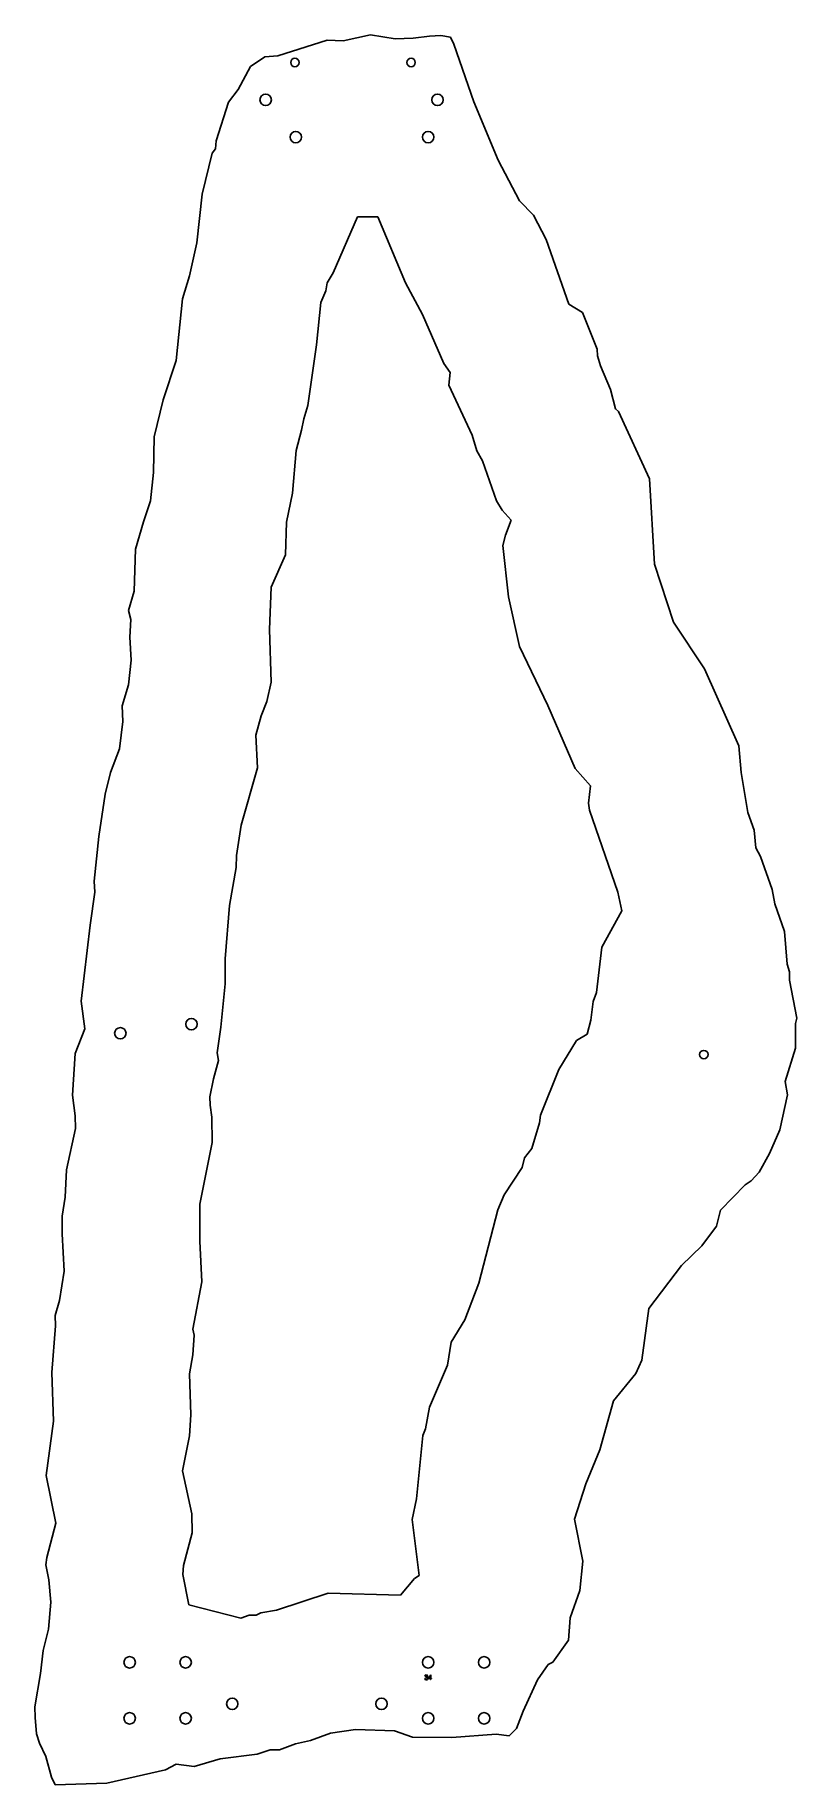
# Model space of a CAD drawing. Header units: millimetres. Extents: x 129 to 946, y 244 to 2121.
import ezdxf

# ---------------------------------------------------------------- set-up
doc = ezdxf.new("R2010")
doc.units = ezdxf.units.MM
doc.linetypes.add('SLD-Durchgehend', pattern=[0])

msp = doc.modelspace()

# ---------------------------------------------------------------- linework, layer by layer
at = {"color": 7, "linetype": 'SLD-Durchgehend', "lineweight": 25}
for p, q in [((488.8, 2120.8), (459.5, 2114.6)), ((515.1, 2116.6), (488.8, 2120.8)), ((442.1, 2115.3), (389.4, 2098.5)), ((459.5, 2114.6), (442.1, 2115.3)), ((534.3, 2117.4), (515.1, 2116.6)), ((552, 2119.7), (534.3, 2117.4)), ((564.2, 2120.2), (552, 2119.7)), ((574.4, 2118.6), (564.2, 2120.2)), ((578, 2111.1), (574.4, 2118.6)), ((599.5, 2049.1), (578, 2111.1)), ((360.1, 2087), (346.8, 2062.3)), ((360.1, 2087), (375.3, 2097.2)), ((389.4, 2098.5), (375.3, 2097.2)), ((336.6, 2048.6), (323.2, 2007.3)), ((346.8, 2062.3), (336.6, 2048.6)), ((625.7, 1986.6), (599.5, 2049.1)), ((319, 1993.9), (308.1, 1950.2)), ((322.4, 1998.8), (319, 1993.9)), ((323.2, 2007.3), (322.4, 1998.8)), ((648.5, 1942.9), (625.7, 1986.6)), ((308.1, 1950.2), (302.4, 1898)), ((663.5, 1927.5), (648.5, 1942.9)), ((474.6, 1925.7), (448.8, 1865.7)), ((474.6, 1925.7), (496.7, 1925.7)), ((526.4, 1855.1), (496.7, 1925.7)), ((677.1, 1901.5), (663.5, 1927.5)), ((302.4, 1898), (294.6, 1862.7)), ((701.3, 1832.1), (677.1, 1901.5)), ((294.6, 1862.7), (287.2, 1837.8)), ((448.8, 1865.7), (442.1, 1854.9)), ((441, 1846.3), (435.4, 1834)), ((442.1, 1854.9), (441, 1846.3)), ((544.6, 1821.2), (526.4, 1855.1)), ((287.2, 1837.8), (280.2, 1771.9)), ((435.4, 1834), (430.7, 1788.4)), ((567.3, 1768.6), (544.6, 1821.2)), ((716.1, 1823.1), (701.3, 1832.1)), ((731.6, 1783.9), (716.1, 1823.1)), ((430.7, 1788.4), (421.5, 1723.5)), ((732, 1776.6), (731.6, 1783.9)), ((280.2, 1771.9), (266.4, 1729.7)), ((574.1, 1758.7), (567.3, 1768.6)), ((735.3, 1766.1), (732, 1776.6)), ((746.2, 1740.8), (735.3, 1766.1)), ((572.7, 1745.4), (574.1, 1758.7)), ((597.7, 1691.7), (572.7, 1745.4)), ((266.4, 1729.7), (256.7, 1689.8)), ((751.5, 1719.9), (746.2, 1740.8)), ((417.2, 1709.2), (414.9, 1697.1)), ((421.5, 1723.5), (417.2, 1709.2)), ((754.6, 1717), (751.5, 1719.9)), ((787.9, 1644.9), (754.6, 1717)), ((256.7, 1689.8), (256.1, 1651.6)), ((414.9, 1697.1), (409, 1675.3)), ((602.9, 1675), (597.7, 1691.7)), ((409, 1675.3), (405.1, 1629.4)), ((608.8, 1664), (602.9, 1675)), ((256.1, 1651.6), (253, 1621.1)), ((623.9, 1621.3), (608.8, 1664)), ((793.2, 1553.3), (787.9, 1644.9)), ((253, 1621.1), (245.4, 1598.8)), ((405.1, 1629.4), (398.6, 1598.4)), ((630, 1611.1), (623.9, 1621.3)), ((245.4, 1598.8), (236.7, 1569.3)), ((398.6, 1598.4), (397.7, 1563.5)), ((639.6, 1600.7), (630, 1611.1)), ((633.3, 1584.6), (639.6, 1600.7)), ((630.5, 1573.3), (633.3, 1584.6)), ((236.7, 1569.3), (235.3, 1524.3)), ((397.7, 1563.5), (382.1, 1528.8)), ((636.8, 1518.3), (630.5, 1573.3)), ((813.7, 1491.3), (793.2, 1553.3)), ((235.3, 1524.3), (229.4, 1503.7)), ((382.1, 1528.8), (380.3, 1483.2)), ((229.4, 1503.7), (231.8, 1494)), ((648.6, 1465.1), (636.8, 1518.3)), ((231.8, 1494), (230.8, 1475)), ((380.3, 1483.2), (382.3, 1426.7)), ((846.8, 1441), (813.7, 1491.3)), ((230.8, 1475), (232, 1450.3)), ((679, 1401.8), (648.6, 1465.1)), ((232, 1450.3), (229.2, 1423.9)), ((382.3, 1426.7), (377.4, 1406.2)), ((883.6, 1358.7), (846.8, 1441)), ((229.2, 1423.9), (222.5, 1401.4)), ((222.5, 1401.4), (223.2, 1384.7)), ((371.6, 1390.8), (365.8, 1369.8)), ((377.4, 1406.2), (371.6, 1390.8)), ((708.1, 1334.4), (679, 1401.8)), ((223.2, 1384.7), (219.5, 1355.2)), ((219.5, 1355.2), (209.9, 1330)), ((365.8, 1369.8), (367.7, 1334.8)), ((886.3, 1330), (883.6, 1358.7)), ((367.7, 1334.8), (350, 1273.6)), ((708.1, 1334.4), (724.6, 1315.6)), ((209.9, 1330), (204.3, 1306.8)), ((722.6, 1297.2), (724.6, 1315.6)), ((893.2, 1287.1), (886.3, 1330)), ((204.3, 1306.8), (197.6, 1261.3)), ((723.6, 1289.4), (722.6, 1297.2)), ((753.8, 1201.7), (723.6, 1289.4)), ((900, 1268.1), (893.2, 1287.1)), ((197.6, 1261.3), (192.6, 1213.5)), ((350, 1273.6), (345.1, 1241.1)), ((902, 1249.3), (900, 1268.1)), ((345.1, 1241.1), (344.8, 1228.1)), ((906.8, 1239.8), (902, 1249.3)), ((919.3, 1204.6), (906.8, 1239.8)), ((344.8, 1228.1), (337.6, 1187.4)), ((193.3, 1201.5), (188, 1166.3)), ((192.6, 1213.5), (193.3, 1201.5)), ((758.3, 1181.7), (753.8, 1201.7)), ((922.1, 1189.2), (919.3, 1204.6)), ((337.6, 1187.4), (332.9, 1130)), ((932.7, 1159.6), (922.1, 1189.2)), ((188, 1166.3), (178.5, 1084.7)), ((736.8, 1142.6), (758.3, 1181.7)), ((935.3, 1124.5), (932.7, 1159.6)), ((332.9, 1130), (332.8, 1103.4)), ((731.1, 1094), (736.8, 1142.6)), ((938, 1116.1), (935.3, 1124.5)), ((937.8, 1107.4), (938, 1116.1)), ((946, 1066.5), (937.8, 1107.4)), ((332.8, 1103.4), (328.2, 1056.9)), ((727.4, 1084.4), (731.1, 1094)), ((178.5, 1084.7), (182.3, 1055)), ((727.4, 1084.4), (725, 1064.3)), ((182.3, 1055), (172, 1028.6)), ((328.2, 1056.9), (324.3, 1029.2)), ((721, 1049.2), (725, 1064.3)), ((944.3, 1060.7), (946, 1066.5)), ((944.5, 1034.2), (944.3, 1060.7)), ((690.5, 1011.3), (709.7, 1042.7)), ((709.7, 1042.7), (721, 1049.2)), ((933.4, 998.7), (944.5, 1034.2)), ((172, 1028.6), (169.2, 984.1)), ((325.7, 1021.1), (320.4, 1001.5)), ((324.3, 1029.2), (325.7, 1021.1)), ((320.4, 1001.5), (316.6, 982.2)), ((670.9, 962.4), (690.5, 1011.3)), ((935.9, 984.4), (933.4, 998.7)), ((169.2, 984.1), (172.1, 961.7)), ((316.6, 982.2), (316.9, 973.3)), ((927.5, 946.8), (935.9, 984.4)), ((172.1, 961.7), (172.3, 948.3)), ((316.9, 973.3), (318.6, 960.2)), ((318.6, 960.2), (319, 933)), ((669.9, 954.2), (670.9, 962.4)), ((172.3, 948.3), (162.7, 903.7)), ((661.7, 926.9), (669.9, 954.2)), ((916.6, 921.2), (927.5, 946.8)), ((319, 933), (305.6, 867.1)), ((653.9, 916.7), (661.7, 926.9)), ((905.6, 901.3), (916.6, 921.2)), ((162.7, 903.7), (161.5, 874.6)), ((631.9, 877), (651.2, 906.4)), ((651.2, 906.4), (653.9, 916.7)), ((897, 892.2), (905.6, 901.3)), ((864.1, 860.5), (890.6, 887.7)), ((890.6, 887.7), (897, 892.2)), ((161.5, 874.6), (158.3, 854.1)), ((305.6, 867.1), (305.6, 827.2)), ((625.3, 860.8), (631.9, 877)), ((158.3, 854.1), (158.1, 835.3)), ((604.7, 782.2), (625.3, 860.8)), ((859.8, 843.5), (864.1, 860.5)), ((158.1, 835.3), (160.2, 795.1)), ((305.6, 827.2), (308, 783.7)), ((844, 822.2), (859.8, 843.5)), ((822.1, 801.1), (844, 822.2)), ((160.2, 795.1), (155.3, 763.7)), ((787.1, 755.3), (822.1, 801.1)), ((308, 783.7), (298.2, 732.9)), ((589.8, 742.9), (604.7, 782.2)), ((155.3, 763.7), (150.6, 747.5)), ((779.6, 699.8), (787.1, 755.3)), ((151, 736.7), (147.2, 686.7)), ((150.6, 747.5), (151, 736.7)), ((298.2, 732.9), (299.5, 726.6)), ((575.1, 718.9), (589.8, 742.9)), ((299.5, 726.6), (298.2, 705.5)), ((571.2, 694.4), (575.1, 718.9)), ((298.2, 705.5), (294.7, 685.1)), ((551.9, 649.3), (571.2, 694.4)), ((773.1, 685.5), (779.6, 699.8)), ((147.2, 686.7), (148.7, 634.5)), ((294.7, 685.1), (296, 641.1)), ((749.3, 656.3), (773.1, 685.5)), ((296, 641.1), (294.6, 618.6)), ((547.8, 626.1), (551.9, 649.3)), ((734.7, 603.6), (749.3, 656.3)), ((148.7, 634.5), (141.1, 576.1)), ((544.7, 619.1), (547.8, 626.1)), ((294.6, 618.6), (287.3, 581)), ((538.1, 551.2), (544.7, 619.1)), ((719.7, 567.2), (734.7, 603.6)), ((141.1, 576.1), (151.3, 525)), ((287.3, 581), (297.2, 535)), ((707.3, 529.1), (719.7, 567.2)), ((533.5, 528.8), (538.1, 551.2)), ((297.2, 535), (297.4, 514.6)), ((540.8, 469), (533.5, 528.8)), ((716.5, 484.1), (707.3, 529.1)), ((151.3, 525), (141.7, 488.3)), ((297.4, 514.6), (288.2, 479.7)), ((141.7, 488.3), (140.7, 480.4)), ((140.7, 480.4), (143.9, 464.1)), ((288.2, 479.7), (287.5, 469.8)), ((287.5, 469.8), (293.8, 437.3)), ((713.2, 452.8), (716.5, 484.1)), ((143.9, 464.1), (145.9, 440.3)), ((535.8, 465.5), (520.8, 447.9)), ((535.8, 465.5), (540.8, 469)), ((702.7, 423.6), (713.2, 452.8)), ((145.9, 440.3), (143.3, 411.3)), ((349.7, 423), (293.8, 437.3)), ((371.1, 428.8), (387.9, 431.7)), ((387.9, 431.7), (443.3, 449.9)), ((443.3, 449.9), (520.8, 447.9)), ((349.7, 423), (358.6, 426.3)), ((358.6, 426.3), (366.1, 426.3)), ((366.1, 426.3), (371.1, 428.8)), ((701.1, 399.5), (702.7, 423.6)), ((143.3, 411.3), (137.9, 388.4)), ((684.3, 376), (701.1, 399.5)), ((137.9, 388.4), (135, 363.8)), ((679.3, 373.3), (684.3, 376)), ((135, 363.8), (129, 328)), ((652.4, 323.3), (667.7, 357)), ((667.7, 357), (679.3, 373.3)), ((129, 328), (129.1, 316.7)), ((645.1, 304.8), (652.4, 323.3)), ((129.1, 316.7), (130.7, 299.2)), ((445.8, 299.9), (472.6, 303.8)), ((472.6, 303.8), (514.4, 302.3)), ((514.4, 302.3), (533.8, 295.6)), ((637.5, 296.8), (645.1, 304.8)), ((130.7, 299.2), (133.8, 289.2)), ((133.8, 289.2), (140.7, 274.9)), ((367.2, 277.3), (381.3, 281.8)), ((381.3, 281.8), (391.2, 281.9)), ((391.2, 281.9), (408.4, 288.4)), ((408.4, 288.4), (424.3, 291.9)), ((424.3, 291.9), (445.8, 299.9)), ((533.8, 295.6), (575.8, 295.1)), ((575.8, 295.1), (623.5, 298.6)), ((623.5, 298.6), (637.5, 296.8)), ((140.7, 274.9), (146.8, 252.7)), ((268.9, 260.3), (280.3, 266.4)), ((280.3, 266.4), (299.5, 264.2)), ((299.5, 264.2), (327.7, 272.4)), ((327.7, 272.4), (367.2, 277.3)), ((146.8, 252.7), (150.8, 244.2)), ((150.8, 244.2), (206, 246.2)), ((206, 246.2), (268.9, 260.3))]:
    msp.add_line(p, q, dxfattribs=at)
at = {"color": 2, "linetype": 'SLD-Durchgehend', "lineweight": 25, "true_color": 0xffff00}
for p, q in [((546.8, 358.5), (547.3, 358.5)), ((547.5, 361), (547, 361)), ((548.2, 359.7), (548.2, 360.2)), ((550.7, 358.3), (553.4, 362.3)), ((553, 358.3), (550.7, 358.3)), ((553, 361), (551.6, 358.9)), ((551.6, 358.9), (553, 358.9)), ((553, 358.9), (553, 361)), ((553, 357.2), (553, 358.3)), ((553.5, 357.2), (553, 357.2)), ((553.4, 362.3), (553.5, 362.3)), ((553.5, 362.3), (553.5, 358.9)), ((553.5, 358.9), (554.1, 358.9)), ((553.5, 358.3), (553.5, 357.2)), ((554.1, 358.3), (553.5, 358.3)), ((554.1, 358.9), (554.1, 358.3))]:
    msp.add_line(p, q, dxfattribs=at)
at = {"color": 2, "linetype": 'SLD-Durchgehend', "lineweight": 25, "true_color": 0xffff00, "flags": 128}
for points in [[(547.3, 358.5), (547.4, 358.1), (547.7, 357.8)], [(547.7, 357.8), (548.1, 357.6), (548.5, 357.6)], [(548.2, 360.2), (549.1, 360.4), (549.4, 360.6), (549.5, 360.8), (549.5, 361)], [(549.8, 358.6), (549.7, 358.9), (549.6, 359.1), (549.3, 359.5), (548.2, 359.7)], [(549.5, 361), (549.4, 361.4), (549.1, 361.7), (548.5, 361.8)], [(549.4, 360), (549.7, 359.8), (549.9, 359.6)], [(549.9, 359.6), (550.2, 359.1), (550.2, 358.7)]]:
    msp.add_lwpolyline(points, dxfattribs=at)
at = {"color": 7, "linetype": 'SLD-Durchgehend', "lineweight": 25}
for centre, radius in [((407.7, 2091.3), 4.5), ((532.2, 2091.3), 4.5), ((376.3, 2051.3), 6.12), ((560.5, 2051.3), 6.12), ((408.6, 2011.3), 6.12), ((550.5, 2011.3), 6.13), ((220.5, 1050.3), 6.12), ((296.7, 1060.1), 6.13), ((846.1, 1027.4), 4.5), ((230.5, 375.7), 6.13), ((290.5, 375.7), 6.12), ((550.5, 375.7), 6.12), ((610.5, 375.7), 6.12), ((230.5, 315.7), 6.13), ((290.5, 315.7), 6.12), ((340.5, 331.2), 6.12), ((500.5, 331.2), 6.12), ((550.5, 315.7), 6.12), ((610.5, 315.7), 6.12)]:
    msp.add_circle(centre, radius, dxfattribs=at)
at = {"color": 2, "linetype": 'SLD-Durchgehend', "lineweight": 25, "true_color": 0xffff00}
for centre, radius, start, end in [((548.5, 358.7), 1.64, 185.8096, 271.2317), ((548.5, 360.8), 1.51, 90.0685, 171.4129), ((548.5, 360.7), 1.07, 88.9084, 163.7704), ((548.6, 360.9), 1.38, 3.4177, 93.2713), ((548.6, 358.7), 1.66, 267.4481, 358.5713), ((548.6, 358.7), 1.15, 263.6995, 355.7429), ((548.8, 361), 1.17, 300.1095, 0.7257)]:
    msp.add_arc(centre, radius, start, end, dxfattribs=at)

doc.saveas('drawing.dxf')
